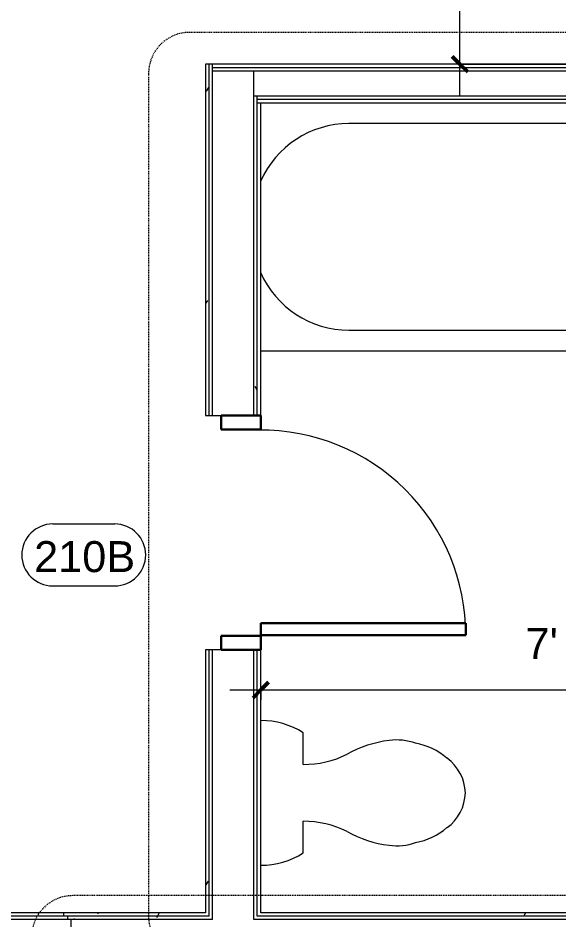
# Model space of a CAD drawing. Header units: inches. Extents: x -1176 to 1507, y -2587 to 978.
# Drawn here: x -785.5 to -706.9, y 605.6 to 736.6 of the extents above; entities that cross this region are included whole.
import ezdxf

# ---------------------------------------------------------------- set-up
doc = ezdxf.new("R2010")
doc.units = ezdxf.units.IN
doc.header["$MEASUREMENT"] = 0
doc.linetypes.add('Dash Dot 3_16_', pattern=[0.3125, 0.1875, -0.0625, 0, -0.0625])
for name, color, linetype, lineweight in [('A-ANNO-DIMS', 211, 'Continuous', 9), ('A-ANNO-DIMS-48', 211, 'Continuous', 9), ('A-ANNO-SYMB', 150, 'Continuous', 9), ('A-DOOR', 31, 'Continuous', 18), ('A-DOOR-FRAM', 31, 'Continuous', 30), ('A-DOOR-IDEN', 31, 'Continuous', 9), ('A-WALL', 113, 'Continuous', 18), ('A-WALL-PATT', 111, 'Continuous', 18), ('I-WALL', 2, 'Continuous', 18), ('P-SANR-FIXT', 6, 'Continuous', 9)]:
    doc.layers.add(name, color=color, linetype=linetype, lineweight=lineweight)
doc.styles.add('Swis721 Lt BT', font='swissl.ttf', dxfattribs={"height": 4.5})
doc.dimstyles.new('OTJ_-_3_32__Linear', dxfattribs={"dimscale": 12, "dimtxt": 4.748918, "dimasz": 0.1875, "dimexe": 0.375, "dimexo": 0.25, "dimgap": 0.25, "dimtad": 1, "dimdec": 1, "dimrnd": 0.5, "dimzin": 3, "dimdsep": 46, "dimlunit": 4, "dimtxsty": 'Swis721 Lt BT', "dimblk1": 'OBLIQUE', "dimblk2": 'OBLIQUE', "dimsah": 1, "dimcen": 0.09, "dimdle": 0.375, "dimazin": 0, "dimtfac": 1, "dimtdec": 4, "dimtix": 1, "dimtmove": 0, "dimatfit": 3, "dimfxl": 1, "dimtvp": 1, "dimtfill": 1, "dimfrac": 2, "dimtolj": 1, "dimtzin": 0, "dimarcsym": 2})
doc.dimstyles.new('OTJ_-_3_32__Linear__1_2__Tolerance_1', dxfattribs={"dimscale": 12, "dimtxt": 4.748918, "dimasz": 0.1875, "dimexe": 0.375, "dimexo": 0.25, "dimgap": 0.25, "dimtad": 1, "dimdec": 1, "dimrnd": 0.5, "dimzin": 3, "dimdsep": 46, "dimlunit": 4, "dimtxsty": 'Swis721 Lt BT', "dimblk1": 'OBLIQUE', "dimblk2": 'OBLIQUE', "dimsah": 1, "dimcen": 0.09, "dimdle": 0.375, "dimazin": 0, "dimtfac": 1, "dimtdec": 4, "dimtix": 1, "dimtmove": 0, "dimatfit": 3, "dimfxl": 1, "dimtvp": 1, "dimfrac": 2, "dimtolj": 1, "dimtzin": 0, "dimarcsym": 2})
pattern_1 = [(0, (0, 0), (15.36, 3.84), [0.634, -10.886, 0.634, -10.886, -61.44]), (0, (0, 0), (15.36, 3.84), [-23.04, 0.634, -22.406, 0.634, -10.886, -26.88]), (0, (0, 0), (15.36, 3.84), [-57.6, 0.634, -7.046, 0.634, -18.566]), (120, (5.76, 1.92), (-11.005538, 11.38215), [0.634, -10.886, 0.634, -10.886, -61.44]), (120, (5.76, 1.92), (-11.005538, 11.38215), [-23.04, 0.634, -22.406, 0.634, -10.886, -26.88]), (120, (5.76, 1.92), (-11.005538, 11.38215), [-57.6, 0.634, -7.046, 0.634, -18.566]), (240, (7.68, 9.6), (-4.354462, -15.22215), [0.634, -10.886, 0.634, -10.886, -61.44]), (240, (7.68, 9.6), (-4.354462, -15.22215), [-23.04, 0.634, -22.406, 0.634, -10.886, -26.88]), (240, (7.68, 9.6), (-4.354462, -15.22215), [-57.6, 0.634, -7.046, 0.634, -18.566])]

# ---------------------------------------------------------------- blocks, each defined once
blk = doc.blocks.new('Single Flush - D2 2_6_ X 8_-8439169-2nd Floor Construction')
at = {"layer": 'A-DOOR', "lineweight": 30}
for p, q in [((13.15625, 33.8125), (13.15625, 4)), ((14.90625, 33.8125), (13.15625, 33.8125)), ((14.90625, 4), (14.90625, 33.8125)), ((13.15625, 4), (14.90625, 4))]:
    blk.add_line(p, q, dxfattribs=at)
at = {"layer": 'A-DOOR', "lineweight": 9}
blk.add_arc((14.90625, 4), 29.8125, 90, 180.5, dxfattribs=at)
at = {"layer": 'A-DOOR-FRAM'}
for p, q in [((-17, -1.75), (-17, 4)), ((-17, 4), (-15, 4)), ((-15, -1.75), (-15, 4)), ((15.000004, -1.75), (15.000004, 4)), ((15.000004, 4), (17.000004, 4)), ((17.000004, -1.75), (17.000004, 4)), ((-17, -1.75), (-15, -1.75)), ((15.000004, -1.75), (17.000004, -1.75))]:
    blk.add_line(p, q, dxfattribs=at)
blk = doc.blocks.new('Tub-Rectangular-3D - Tub-Rectangular-3D 3-6997158-2nd Floor Construction')
at = {"layer": 'P-SANR-FIXT'}
for p, q in [((21.09, 38.81), (-43.72, 38.81)), ((8.28, 35.81), (-36.72, 35.81)), ((-40.72, 31.81), (-40.72, 9.81)), ((-36.72, 5.81), (8.28, 5.81))]:
    blk.add_line(p, q, dxfattribs=at)
for centre, radius, start, end in [((-36.72, 31.81), 4, 90, 180), ((8.28, 21.81), 14, 23.5593, 90), ((-35.77, 20.81), 0.875, 90, 270), ((-35.77, 20.81), 0.875, 270, 90), ((8.28, 19.81), 14, 270, 336.4407), ((-36.72, 9.81), 4, 180, 270)]:
    blk.add_arc(centre, radius, start, end, dxfattribs=at)
blk = doc.blocks.new('P-Toilet-Floor-3D - Floor Mount-V29-2nd Floor Construction')
at = {"layer": 'P-SANR-FIXT'}
for p, q in [((-8.7, -8.31), (-4.13, -8.31)), ((4.13, -8.31), (8.7, -8.31))]:
    blk.add_line(p, q, dxfattribs=at)
for centre, radius, start, end in [((0.69, -2.25), 11.19, 179.3948, 212.8527), ((-0.69, -2.25), 11.19, 327.1473, 0.6052), ((-17.85, -8.46), 13.72, 332.9997, 0.6089), ((17.85, -8.46), 13.72, 179.3911, 207.0003), ((9.41, -22.94), 17.16, 151.2397, 172.7867), ((-9.41, -22.94), 17.16, 7.2133, 28.7603), ((0.88, -21.86), 8.56, 172.7867, 198.8936), ((-0.88, -21.86), 8.56, 341.1064, 7.2133), ((2.68, -22.72), 10.08, 190.9157, 219.9319), ((-2.68, -22.72), 10.08, 320.0681, 349.0843), ((0.18, -25.42), 6.45, 215.8378, 268.4031), ((-0.18, -25.42), 6.45, 271.5969, 324.1622)]:
    blk.add_arc(centre, radius, start, end, dxfattribs=at)
blk = doc.blocks.new('Door Tag - Door Tag-41184-2nd Floor Construction')
at = {"layer": 'A-DOOR-IDEN'}
for p, q in [((-0.09375, 0.09375), (0.09375, 0.09375)), ((-0.09375, -0.09375), (0.09375, -0.09375))]:
    blk.add_line(p, q, dxfattribs=at)
for centre, start, end in [((-0.09375, 0), 90, 270), ((0.09375, 0), 270, 90)]:
    blk.add_arc(centre, 0.09375, start, end, dxfattribs=at)
blk = doc.blocks.new('DIMBLOCK21-2nd Floor Construction')
at = {"layer": 'A-ANNO-DIMS-48'}
for p, q in [((-721.32, 725.37), (-721.32, 794.37)), ((-719.91, 789.87), (-725.82, 789.87)), ((-721.32, 789.87), (-719.91, 789.87)), ((-682.45, 729.87), (-725.82, 729.87)), ((-721.32, 729.87), (-682.45, 729.87))]:
    blk.add_line(p, q, dxfattribs=at)
at = {"layer": 'A-ANNO-DIMS-48', "lineweight": 50}
for p, q in [((-721.32, 789.87), (-722.44, 791)), ((-721.32, 789.87), (-720.19, 788.75)), ((-721.32, 729.87), (-722.44, 731)), ((-721.32, 729.87), (-720.19, 728.75))]:
    blk.add_line(p, q, dxfattribs=at)
at = {"layer": 'A-ANNO-DIMS-48', "color": 0, "insert": (-730.33, 752.6), "char_height": 4.5, "width": 17.4579, "attachment_point": 1, "rotation": 90, "line_spacing_factor": 1.005062, "style": 'Swis721 Lt BT', "bg_fill": 3, "box_fill_scale": 1.25, "bg_fill_color": 256, "bg_fill_true_color": 13158600, "bg_fill_transparency": 0}
blk.add_mtext('5\' - 0"', dxfattribs=at)
blk = doc.blocks.new('_Oblique')
at = {"color": 0, "linetype": 'ByBlock', "lineweight": -2}
blk.add_line((-0.5, -0.5), (0.5, 0.5), dxfattribs=at)
blk = doc.blocks.new('DIMBLOCK35-2nd Floor Construction')
at = {"layer": 'A-ANNO-DIMS-48'}
for p, q in [((-750.26, 637.58), (-750.26, 643.49)), ((-655.45, 637.58), (-655.45, 643.49)), ((-754.76, 638.99), (-650.95, 638.99)), ((-750.26, 638.99), (-750.26, 637.58)), ((-655.45, 638.99), (-655.45, 637.58))]:
    blk.add_line(p, q, dxfattribs=at)
at = {"layer": 'A-ANNO-DIMS-48', "lineweight": 50}
for p, q in [((-750.26, 638.99), (-749.13, 640.11)), ((-655.45, 638.99), (-654.32, 640.11)), ((-750.26, 638.99), (-751.38, 637.86)), ((-655.45, 638.99), (-656.57, 637.86))]:
    blk.add_line(p, q, dxfattribs=at)
at = {"layer": 'A-ANNO-DIMS-48', "color": 0, "insert": (-711.78, 648), "char_height": 4.5, "width": 21.438, "attachment_point": 1, "line_spacing_factor": 1.005062, "style": 'Swis721 Lt BT'}
blk.add_mtext('7\' - 11"', dxfattribs=at)

msp = doc.modelspace()

# ---------------------------------------------------------------- hatches: boundary and pattern name
at = {"layer": 'A-WALL-PATT', "lineweight": 9}
h = msp.add_hatch(dxfattribs=at)
h.set_pattern_fill('FP_6', color=256, style=0, pattern_type=2)
h.set_pattern_definition(pattern_1)
h.paths.add_polyline_path([(-757.76, 606.65), (-757.76, 644.84), (-758.26, 644.84), (-758.26, 606.65)], flags=0)
h.paths.add_polyline_path([(-758.26, 678.84), (-757.76, 678.84), (-757.76, 729.87), (-758.26, 729.87), (-758.26, 725.97)], flags=0)
h = msp.add_hatch(dxfattribs=at)
h.set_pattern_fill('FP_6', color=256, style=0, pattern_type=2)
h.set_pattern_definition(pattern_1)
h.paths.add_polyline_path([(-750.76, 606.15), (-750.76, 644.84), (-751.26, 644.84), (-751.26, 606.15)], flags=0)
h.paths.add_polyline_path([(-751.26, 678.84), (-750.76, 678.84), (-750.76, 725.25), (-751.26, 725.25)], flags=0)
h = msp.add_hatch(dxfattribs=at)
h.set_pattern_fill('FP_6', color=256, style=0, pattern_type=2)
h.set_pattern_definition(pattern_1)
h.paths.add_polyline_path([(-777.85, 606.15), (-757.76, 606.15), (-757.76, 606.65), (-778.85, 606.65), (-778.85, 606.15), (-778.35, 606.15)], flags=0)
h.paths.add_polyline_path([(-655.45, 606.15), (-655.45, 606.65), (-750.76, 606.65), (-750.76, 606.15), (-670.69, 606.15)], flags=0)
h = msp.add_hatch(dxfattribs=at)
h.set_pattern_fill('FP_6', color=256, style=0, pattern_type=2)
h.set_pattern_definition(pattern_1)
h.paths.add_polyline_path([(-757.26, 605.65), (-757.26, 606.15), (-778.35, 606.15), (-778.35, 605.65), (-774.57, 605.65)], flags=0)
h.paths.add_polyline_path([(-654.45, 605.65), (-654.45, 606.15), (-751.26, 606.15), (-751.26, 605.65), (-670.69, 605.65)], flags=0)

# ---------------------------------------------------------------- linework, layer by layer
at = {"layer": 'A-ANNO-SYMB', "linetype": 'Dash Dot 3_16_'}
for p, q in [((-766.56, 728.5), (-766.56, 606.13)), ((-650.51, 609.12), (-777.55, 609.12))]:
    msp.add_line(p, q, dxfattribs=at)
for centre, start, end in [((-760.56, 728.5), 90, 180), ((-777.55, 603.12), 90, 180), ((-760.56, 606.13), 180, 270)]:
    msp.add_arc(centre, 6, start, end, dxfattribs=at)
at = {"layer": 'A-WALL'}
for p, q in [((-757.76, 678.84), (-757.76, 729.87)), ((-757.26, 678.84), (-757.26, 729.87)), ((-650.32, 729.37), (-757.26, 729.37)), ((-650.82, 728.87), (-757.26, 728.87)), ((-751.26, 678.84), (-751.26, 728.87)), ((-685.45, 725.25), (-751.26, 725.25)), ((-750.76, 678.84), (-750.76, 725.25)), ((-685.45, 724.75), (-750.76, 724.75)), ((-750.76, 724.25), (-750.26, 724.25)), ((-757.76, 606.15), (-757.76, 644.84)), ((-757.26, 605.65), (-757.26, 644.84)), ((-751.26, 605.65), (-751.26, 644.84)), ((-750.76, 606.15), (-750.76, 644.84)), ((-778.85, 606.15), (-778.85, 606.65)), ((-757.76, 606.15), (-1002.77, 606.15)), ((-757.26, 605.65), (-1002.27, 605.65)), ((-778.35, 606.15), (-778.35, 605.65)), ((-777.85, 605.65), (-777.85, 498.19)), ((-650.82, 605.65), (-751.26, 605.65)), ((-654.45, 606.15), (-750.76, 606.15))]:
    msp.add_line(p, q, dxfattribs=at)
at = {"layer": 'I-WALL'}
for p, q in [((-649.82, 729.87), (-758.26, 729.87)), ((-758.26, 729.87), (-758.26, 678.84)), ((-750.26, 724.25), (-685.45, 724.25)), ((-750.26, 678.84), (-750.26, 724.25)), ((-758.26, 678.84), (-750.26, 678.84)), ((-758.26, 644.84), (-758.26, 606.65)), ((-750.26, 644.84), (-758.26, 644.84)), ((-750.26, 606.65), (-750.26, 644.84)), ((-758.26, 606.65), (-1003.27, 606.65)), ((-655.45, 606.65), (-750.26, 606.65))]:
    msp.add_line(p, q, dxfattribs=at)

# ---------------------------------------------------------------- block references
at = {"layer": 'A-DOOR', "rotation": 269.9999999999999}
msp.add_blockref('Single Flush - D2 2_6_ X 8_-8439169-2nd Floor Construction', (-754.26, 661.84), dxfattribs=at)
at = {"layer": 'A-DOOR-IDEN', "xscale": 47.99999999999997, "yscale": 47.99999999999997, "zscale": 47.99999999999997}
msp.add_blockref('Door Tag - Door Tag-41184-2nd Floor Construction', (-775.97, 658.6), dxfattribs=at)
at = {"layer": 'P-SANR-FIXT'}
for name, p, rotation in [('Tub-Rectangular-3D - Tub-Rectangular-3D 3-6997158-2nd Floor Construction', (-729.17, 727.06), 180), ('P-Toilet-Floor-3D - Floor Mount-V29-2nd Floor Construction', (-752.39, 624.05), 90.00000000000037)]:
    msp.add_blockref(name, p, dxfattribs=dict(at, rotation=rotation))

# ---------------------------------------------------------------- texts
at = {"layer": 'A-DOOR-IDEN', "insert": (-783.18, 660.61), "char_height": 4.5, "width": 17.271, "attachment_point": 1, "style": 'Swis721 Lt BT'}
msp.add_mtext('210B', dxfattribs=at)

# ---------------------------------------------------------------- dimensions: what is measured, and where the dimension line sits
at = {"layer": 'A-ANNO-DIMS'}
dim = msp.add_linear_dim(base=(-655.45, 638.99), p1=(-750.26, 640.58), p2=(-655.45, 640.58), dimstyle='OTJ_-_3_32__Linear__1_2__Tolerance_1', override={"dimpost": '<>', "dimfxl": 94.8125}, dxfattribs=at)
dim.commit()
dim.dimension.update_dxf_attribs({"geometry": 'DIMBLOCK35-2nd Floor Construction', "text_midpoint": (-702.85, 644.24)})

# ---------------------------------------------------------------- next in the draw order: dimensions: what is measured, and where the dimension line sits
dim = msp.add_linear_dim(base=(-721.32, 789.87), p1=(-679.45, 729.87), p2=(-722.91, 789.87), angle=90, dimstyle='OTJ_-_3_32__Linear', override={"dimpost": '<>', "dimfxl": 74.088359}, dxfattribs=at)
dim.commit()
dim.dimension.update_dxf_attribs({"geometry": 'DIMBLOCK21-2nd Floor Construction', "text_midpoint": (-726.63, 759.87)})

# ---------------------------------------------------------------- next in the draw order: linework, layer by layer
at = {"layer": 'A-ANNO-SYMB', "linetype": 'Dash Dot 3_16_'}
msp.add_line((-649.6, 734.5), (-760.56, 734.5), dxfattribs=at)

doc.saveas('drawing.dxf')
